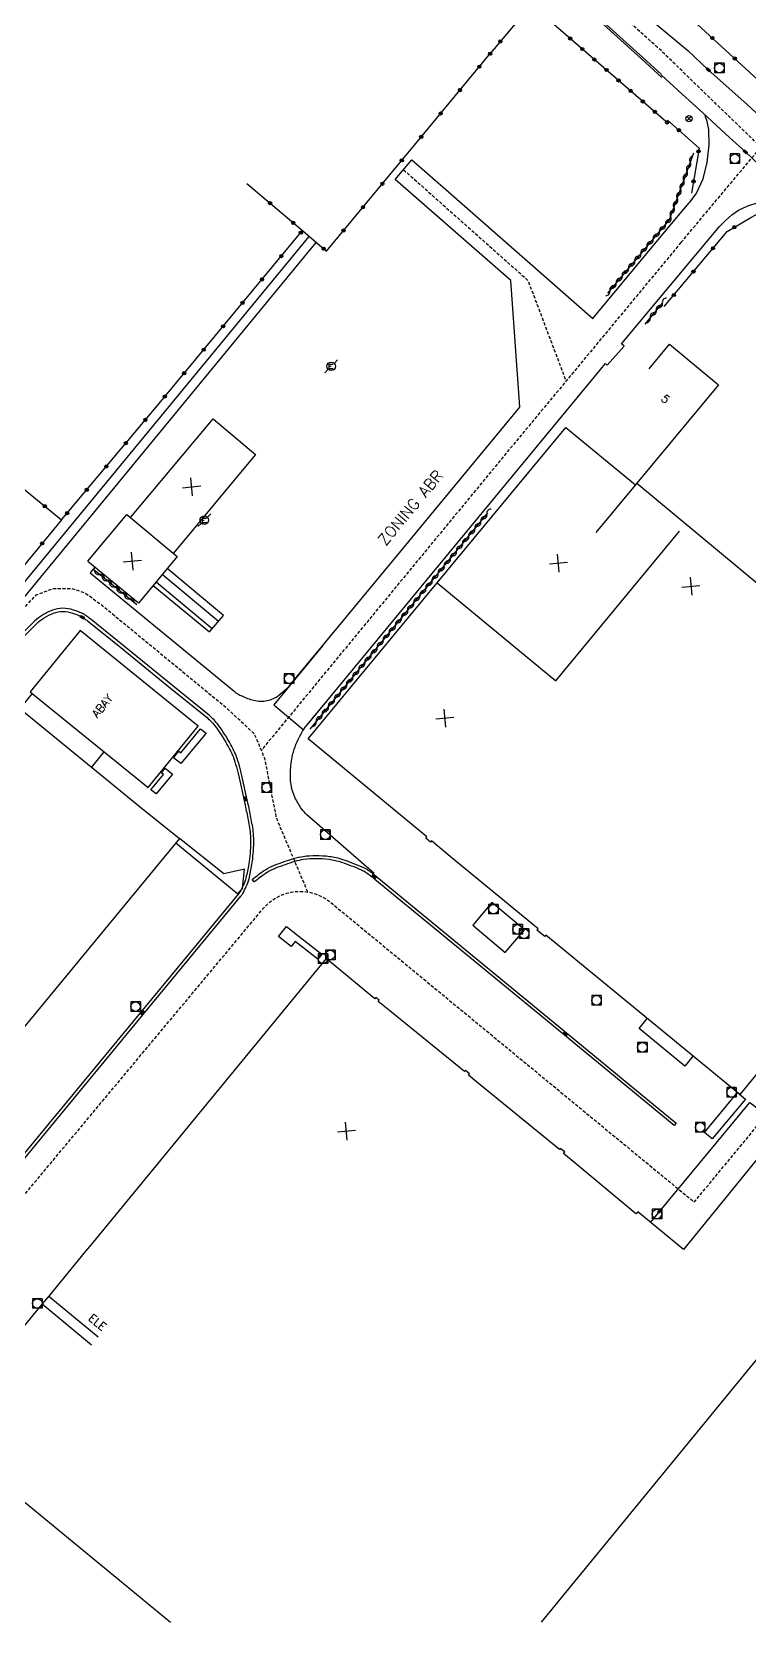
# Model space of a CAD drawing. Header units: millimetres. Extents: x 127000 to 128000, y 154000 to 154800.
# Drawn here: x 127664.6 to 127776.6, y 154000 to 154248.5 of the extents above; entities that cross this region are included whole.
import ezdxf
from ezdxf.enums import TextEntityAlignment as Align

# ---------------------------------------------------------------- set-up
doc = ezdxf.new("R2010")
doc.units = ezdxf.units.MM
doc.linetypes.add('DASHED', pattern=[0.75, 0.5, -0.25])
doc.layers.get('0').update_dxf_attribs({"linetype": 'CONTINUOUS'})
for name, color, linetype in [('W0001', 6, 'DASHED'), ('W0008', 7, 'CONTINUOUS'), ('W0100', 7, 'CONTINUOUS'), ('W0310', 3, 'CONTINUOUS'), ('W0322', 7, 'CONTINUOUS'), ('W0334', 7, 'CONTINUOUS'), ('W0400', 7, 'CONTINUOUS'), ('W0420', 7, 'CONTINUOUS'), ('W0469', 7, 'CONTINUOUS'), ('W0471', 7, 'CONTINUOUS'), ('W0700', 7, 'CONTINUOUS'), ('W0984', 7, 'CONTINUOUS'), ('W0989', 7, 'CONTINUOUS'), ('W0991', 7, 'CONTINUOUS'), ('W1102', 7, 'CONTINUOUS')]:
    doc.layers.add(name, color=color, linetype=linetype)
doc.styles.get("Standard").update_dxf_attribs({"font": 'romans.shx', "width": 0.85})

# ---------------------------------------------------------------- blocks, each defined once
blk = doc.blocks.new('t322o')
at = {"color": 0, "linetype": 'Continuous'}
for radius in [0.25, 0.15]:
    blk.add_circle((0, 0), radius, dxfattribs=at)
blk = doc.blocks.new('T471')
for p, q in [((-0.333334, 0.333334), (-0.333334, -0.333334)), ((-0.333334, 0.333334), (0.333334, 0.333334)), ((-0.333334, 0), (0, 0)), ((0.500001, 0.500001), (1.000002, 1.000002)), ((-0.500001, -0.500001), (-1.000002, -1.000002)), ((-0.333334, -0.333334), (0.333334, -0.333334))]:
    blk.add_line(p, q)
blk.add_ellipse((0, 0), major_axis=(0.471405, 0.471405), ratio=1, start_param=5.4977871438, end_param=11.780972451)
blk = doc.blocks.new('T420')
for p, q in [((0.75, 0.75), (-0.75, 0.75)), ((-0.75, 0.75), (-0.75, -0.75)), ((0.75, 0.75), (0.75, -0.75)), ((0.75, -0.75), (-0.75, -0.75))]:
    blk.add_line(p, q)
blk.add_ellipse((0, 0), major_axis=(-0.53, 0.53), ratio=1, start_param=3.926991, end_param=10.210176)
blk = doc.blocks.new('T400')
for p, q in [((-0.15, 0.3), (0.15, 0.3)), ((-0.15, -0.25), (-0.15, 0.3)), ((-0.15, 0.15), (0.15, 0.15)), ((-0.15, 0), (0.15, 0)), ((0.15, 0.3), (0.15, -0.25)), ((-0.15, -0.15), (0.15, -0.15)), ((-0.15, -0.25), (-0.15, -0.3)), ((-0.15, -0.3), (0.15, -0.3)), ((0.15, -0.3), (0.15, -0.25))]:
    blk.add_line(p, q)
blk = doc.blocks.new('t991o')
at = {"color": 0, "linetype": 'Continuous'}
for p, q in [((-1, 1), (1, -1)), ((-1, -1), (1, 1))]:
    blk.add_line(p, q, dxfattribs=at)
blk = doc.blocks.new('t310o')
at = {"color": 0, "linetype": 'Continuous'}
for centre, start, end in [((-0.5, 0.38), 216.8699, 323.1304), ((0.5, -0.37), 36.8699, 143.1303)]:
    blk.add_arc(centre, 0.625, start, end, dxfattribs=at)
blk = doc.blocks.new('T469')
at = {"color": 0, "linetype": 'Continuous', "flags": 128}
for points in [[(-0.35, 0.35), (0.35, -0.35)], [(-0.35, -0.35), (0.35, 0.35)]]:
    blk.add_lwpolyline(points, dxfattribs=at)
at = {"color": 0, "linetype": 'Continuous'}
blk.add_circle((0, 0), 0.5, dxfattribs=at)

msp = doc.modelspace()

# ---------------------------------------------------------------- linework, layer by layer
at = {"layer": 'W0001'}
msp.add_line((127765.95, 154215.56), (127778.44, 154230.46), dxfattribs=at)
at = {"layer": 'W0001', "flags": 128}
for points in [[(127762.31, 154246.05), (127747.08, 154259.54), (127735.29, 154270.28), (127716.5, 154287.43), (127689.83, 154311.68)], [(127722.64, 154226.94), (127742.06, 154209.65), (127748.01, 154193.91)], [(127765.95, 154215.56), (127738.48, 154182.41), (127700.45, 154136.24)], [(127707.7, 154114.09), (127702.84, 154125.56), (127701, 154134.92), (127699.41, 154138.72), (127695.27, 154142.6), (127675.71, 154158.73), (127672.9, 154160.82), (127670.86, 154161.48), (127667.83, 154161.43), (127665.24, 154160.44), (127654.75, 154149.61)]]:
    msp.add_lwpolyline(points, dxfattribs=at)
at = {"layer": 'W0001'}
msp.add_lwpolyline([(127868.99, 154132.26), (127865.76, 154138.83), (127862.93, 154142.93), (127854.3, 154152.59), (127822.93, 154185.47), (127802.26, 154207.44), (127762.31, 154246.05)], dxfattribs=at)
at = {"layer": 'W0001', "flags": 128}
msp.add_lwpolyline([(127620.73, 154013.31), (127639.65, 154035.61), (127641.09, 154039.96), (127700.73, 154111.49, -0.412732), (127711.26, 154112.47), (127768.02, 154065.63), (127779.26, 154079.25), (127797.64, 154093.75), (127826.03, 154127.83), (127849.83, 154156.46)], format="xyb", dxfattribs=at)
at = {"layer": 'W0008', "flags": 128}
for points in [[(127762.9, 154241.81), (127759.99, 154244.46), (127745.4, 154257.69), (127733.61, 154268.44), (127714.82, 154285.58), (127696.89, 154301.88, 0.124465), (127693.06, 154303.92, 0.077469), (127687.97, 154304.37)], [(127674.45, 154164.85), (127673.71, 154163.95), (127696.21, 154145.44, 0.065159), (127697.38, 154144.71, 0.045179), (127699.25, 154144.05, 0.111804), (127701.37, 154144, 0.118454), (127703.2, 154144.84, 0.016239), (127704.42, 154145.88, 0.03674), (127704.91, 154146.39), (127709.99, 154152.54), (127723.45, 154168.86), (127740.77, 154189.86), (127739.38, 154209.61), (127721.33, 154225.4), (127723.96, 154228.48), (127729.65, 154223.47), (127752.17, 154203.7), (127763.66, 154217.48)], [(127763.66, 154217.48), (127767.24, 154221.77, 0.009415), (127767.49, 154222.08, 0.009415)], [(127768.25, 154213.64), (127771.98, 154218.09, -0.005503), (127772.15, 154218.28, -0.005503)], [(127656.99, 154147.68), (127665.41, 154156.05, -0.057456), (127666.53, 154156.93, -0.049646), (127668.01, 154157.65, -0.087366), (127669.44, 154157.91, -0.081538), (127670.98, 154157.66, -0.022593), (127672.25, 154157.18, -0.056251), (127672.72, 154156.9, -0.001817), (127673.22, 154156.54, -0.008386), (127673.32, 154156.46), (127677.69, 154152.96), (127686.29, 154145.93), (127691.77, 154141.49, -0.056628), (127693.19, 154140.05, -0.037356), (127694.89, 154137.49, -0.016556), (127695.83, 154135.7, -0.034414), (127696.19, 154134.8, -0.00813), (127696.66, 154133.24, -0.015166), (127696.88, 154132.39), (127697.86, 154127.91, -0.006163), (127698.1, 154126.79, -0.002914), (127698.55, 154124.42, -0.048076), (127698.77, 154121.83, -0.036324), (127698.48, 154118.42, -0.024311), (127698.03, 154116.28, -0.044518), (127697.63, 154115.15, -0.016318), (127697.11, 154114.1, -0.048301), (127696.89, 154113.78), (127681.34, 154094.94), (127655.27, 154063.36)], [(127655.65, 154063.04), (127681.73, 154094.62), (127697.27, 154113.46, 0.048301), (127697.55, 154113.87, 0.016318), (127698.08, 154114.94, 0.044518), (127698.52, 154116.15, 0.024311), (127698.97, 154118.34, 0.036324), (127699.27, 154121.83, 0.048076), (127699.04, 154124.51, 0.002914), (127698.59, 154126.89, 0.006163), (127698.35, 154128.02), (127697.36, 154132.5, 0.015166), (127697.14, 154133.38, 0.00813), (127696.67, 154134.95, 0.034414), (127696.28, 154135.92, 0.016556), (127695.33, 154137.74, 0.037356), (127693.58, 154140.36, 0.056628), (127692.08, 154141.88), (127686.61, 154146.32), (127678, 154153.34), (127673.63, 154156.85, 0.008386), (127673.52, 154156.94, 0.001817), (127673.02, 154157.31, 0.056251), (127672.45, 154157.64, 0.022593), (127671.14, 154158.14, 0.081538), (127669.44, 154158.41, 0.087366), (127667.83, 154158.12, 0.049646), (127666.27, 154157.35, 0.057456), (127665.06, 154156.4), (127656.61, 154148.02)], [(127718.04, 154116.99), (127707.57, 154126.14, -0.06255), (127706.73, 154127.09, -0.037839), (127705.68, 154128.89, -0.070129), (127705.13, 154130.61, -0.055168), (127704.99, 154132.89, -0.040537), (127705.33, 154135.47, -0.053501), (127705.95, 154137.35, -0.015857), (127706.81, 154139.1, -0.049959), (127707.15, 154139.62), (127709.64, 154142.65)]]:
    msp.add_lwpolyline(points, format="xyb", dxfattribs=at)
at = {"layer": 'W0008'}
for points in [[(127761.76, 154249.96), (127767.02, 154245.56), (127770.22, 154242.54), (127776.21, 154237.16), (127781.21, 154232.55), (127785.44, 154228.55), (127789.1, 154224.95), (127793.57, 154220.59), (127798.45, 154215.61), (127805.31, 154208.31), (127812.37, 154200.79), (127814.94, 154198.02), (127820.98, 154191.71), (127830.97, 154181.04), (127842.63, 154168.64), (127846.3, 154164.68), (127853.63, 154156.96), (127860.96, 154149.2), (127864.38, 154145.51), (127870.19, 154139.3), (127873.8, 154135.3), (127875.09, 154133.48), (127876.03, 154131.8), (127876.61, 154129.88)], [(127762.91, 154241.73), (127766.16, 154238.76), (127769.35, 154235.85), (127773.6, 154231.93), (127776, 154229.73), (127779.27, 154226.68)], [(127767.49, 154222.08), (127768.34, 154223.15), (127769.41, 154225.5), (127770.05, 154228.09), (127770.34, 154230.8), (127770.29, 154233.21), (127770.05, 154234.47), (127769.71, 154235.38)], [(127772.15, 154218.28), (127772.9, 154218.99), (127773.87, 154219.89), (127774.92, 154220.61), (127776.39, 154221.3), (127777.99, 154221.84), (127779.93, 154222.13), (127782.22, 154222.16), (127784.21, 154221.85)]]:
    msp.add_lwpolyline(points, dxfattribs=at)
at = {"layer": 'W0008', "flags": 128}
for points in [[(127707.94, 154140.6), (127735.98, 154174.59), (127754.17, 154196.64), (127754.44, 154196.38), (127757.08, 154199.39), (127756.67, 154199.75), (127768.25, 154213.64)], [(127683.58, 154161.99), (127692.33, 154154.71), (127694.55, 154157.29), (127685.75, 154164.61)], [(127709.99, 154152.54), (127702.39, 154143.31), (127707, 154139.47)], [(127687.11, 154121.78), (127696.79, 154113.8), (127697.49, 154114.64), (127697.81, 154117.64), (127694.58, 154116.9), (127687.68, 154122.47)], [(127767.82, 154088.44), (127766.53, 154086.87), (127759.42, 154092.75), (127760.69, 154094.3)], [(127761.21, 154062.46), (127776.69, 154081.21), (127781.83, 154077.3)]]:
    msp.add_lwpolyline(points, dxfattribs=at)
for points in [[(127690.97, 154139.58), (127691.83, 154138.92), (127687.89, 154134.14), (127686.74, 154135.06), (127687.55, 154136.1), (127687.87, 154135.85)], [(127685.15, 154132.47), (127684.86, 154132.73), (127685.44, 154133.42), (127686.57, 154132.5), (127684.02, 154129.4), (127683.17, 154130.07)], [(127741.52, 154108.18), (127736.44, 154112.45), (127733.45, 154108.9), (127738.53, 154104.63)], [(127706.35, 154107.15), (127709.9, 154104.37), (127709.25, 154103.58), (127705.71, 154106.34), (127705.11, 154105.57), (127703.14, 154107.14), (127704.37, 154108.7)], [(127776, 154081.72), (127770.84, 154075.5), (127769.61, 154076.53), (127774.77, 154082.74)]]:
    msp.add_lwpolyline(points, close=True, dxfattribs=at)
msp.add_lwpolyline([(127764.9, 154077.61), (127746.56, 154092.69), (127718.16, 154116.06, 0.023582), (127716.81, 154117.09, 0.04417), (127716.07, 154117.51, 0.027855), (127712.98, 154118.7, 0.044552), (127711.01, 154119.16, 0.034083), (127708.96, 154119.29, 0.036536), (127707.05, 154119.15, 0.037337), (127705.67, 154118.84, 0.017273), (127702.67, 154117.81, 0.052532), (127701.34, 154117.14, 0.032623), (127699.35, 154115.65), (127699.03, 154116.03, -0.032623), (127701.07, 154117.56, -0.052532), (127702.49, 154118.28, -0.017273), (127705.53, 154119.32, -0.037337), (127706.98, 154119.65, -0.036536), (127708.96, 154119.79, -0.034083), (127711.07, 154119.65, -0.044552), (127713.13, 154119.18, -0.027855), (127716.28, 154117.96, -0.04417), (127717.09, 154117.5, -0.023557), (127718.48, 154116.45), (127746.88, 154093.08), (127765.22, 154077.99)], format="xyb", close=True, dxfattribs=at)
at = {"layer": 'W0100'}
msp.add_lwpolyline([(127760.98, 154195.82), (127764.17, 154199.67), (127771.8, 154193.35), (127759.07, 154177.96), (127784.86, 154156.51), (127815.86, 154131.48), (127812.72, 154127.59)], dxfattribs=at)
at = {"layer": 'W0100', "flags": 128}
for points in [[(127680.04, 154172.58), (127692.91, 154188.01), (127699.56, 154182.44), (127686.71, 154167.02)], [(127673.37, 154165.76), (127679.46, 154173.07), (127687.33, 154166.5), (127681.25, 154159.19), (127673.37, 154165.75)], [(127812.51, 154127.78), (127792.39, 154103.49), (127775.13, 154082.43), (127747.2, 154105.4), (127744.86, 154107.32), (127744.69, 154107.12), (127743.47, 154108.14), (127743.64, 154108.35), (127729.94, 154119.65), (127729.94, 154119.65), (127727, 154122.08), (127726.83, 154121.88), (127726.12, 154122.51), (127726.3, 154122.73), (127707.78, 154138.03), (127727.87, 154162.38), (127746.41, 154147.07), (127765.73, 154170.47)], [(127664.68, 154145.1), (127682.76, 154130.4), (127690.58, 154140.02), (127672.16, 154154.96), (127664.36, 154145.36), (127664.68, 154145.1), (127662.77, 154142.75), (127681.34, 154127.56), (127687.68, 154122.47), (127658.86, 154087.52)], [(127675.86, 154136.01), (127673.89, 154133.55)], [(127781.83, 154077.3), (127766.35, 154058.22), (127759.19, 154064.13), (127758.93, 154063.82), (127758.81, 154063.93), (127749.77, 154071.45), (127747.61, 154073.24), (127747.8, 154073.48), (127747.11, 154074.01), (127746.98, 154073.84), (127734.04, 154084.44), (127732.78, 154085.46), (127732.95, 154085.66), (127732.31, 154086.19), (127732.16, 154086.02), (127720.48, 154095.53), (127718.67, 154097), (127718.82, 154097.18), (127718.3, 154097.59), (127718.14, 154097.39), (127710.59, 154103.71), (127673.91, 154059.04), (127673.01, 154057.96), (127667.26, 154050.96), (127666.24, 154049.72), (127649.97, 154029.89), (127686.28, 154000)], [(127744.2, 154000), (127812.78, 154083.74)]]:
    msp.add_lwpolyline(points, dxfattribs=at)
at = {"layer": 'W0310', "flags": 128}
for points in [[(127767.9, 154229.53), (127764.13, 154219.11), (127754.5, 154207.64)], [(127763.03, 154206.09), (127760.3, 154202.82)], [(127708.05, 154139.55), (127735.81, 154173.31)], [(127681, 154158.94), (127674.32, 154164.41)]]:
    msp.add_lwpolyline(points, dxfattribs=at)
at = {"layer": 'W0322'}
for points in [[(127763.6, 154234.47), (127742.57, 154252.72), (127735.94, 154244.82)], [(127796.83, 154223.14), (127789.15, 154230.52), (127781.75, 154237.51), (127767.29, 154250.78)], [(127763.85, 154234.69), (127768.79, 154230.32), (127767.61, 154223.29)], [(127763.31, 154205.54), (127773.15, 154217.29), (127776.85, 154219.46), (127779.11, 154220.68), (127791.6, 154207.92), (127791.42, 154207.32), (127793.27, 154205.4)]]:
    msp.add_lwpolyline(points, dxfattribs=at)
at = {"layer": 'W0322', "flags": 128}
for points in [[(127605.34, 154219.45), (127617.02, 154208.49), (127621.3, 154212.21), (127664.36, 154176.23), (127669.25, 154172.23), (127684.23, 154190.11), (127706.86, 154217.42), (127710.62, 154214.22), (127724.56, 154231.04), (127735.94, 154244.82)], [(127698.19, 154224.79), (127706.86, 154217.42)], [(127669.25, 154172.23), (127652.33, 154151.7)]]:
    msp.add_lwpolyline(points, dxfattribs=at)
at = {"layer": 'W0334', "flags": 128}
msp.add_lwpolyline([(127762.96, 154241.35), (127759.79, 154244.24), (127745.2, 154257.47), (127733.41, 154268.21), (127714.62, 154285.36), (127696.69, 154301.66, 0.124465), (127692.99, 154303.63, 0.083089), (127687.63, 154304.04)], format="xyb", dxfattribs=at)
at = {"layer": 'W0700', "flags": 128}
for points in [[(127653.65, 154150.55), (127660.32, 154158.62), (127707.9, 154216.5)], [(127654.75, 154149.61), (127661.44, 154157.7), (127709.01, 154215.59)], [(127692.77, 154155.22), (127684.01, 154162.51)], [(127693.76, 154156.36), (127684.97, 154163.67)]]:
    msp.add_lwpolyline(points, dxfattribs=at)
at = {"layer": 'W1102'}
msp.add_line((127759.07, 154177.96), (127752.68, 154170.28), dxfattribs=at)
at = {"layer": 'W1102', "flags": 128}
for points in [[(127727.87, 154162.38), (127747.98, 154186.67), (127758.84, 154177.69)], [(127667.26, 154050.96), (127674.96, 154044.58)], [(127666.24, 154049.72), (127673.94, 154043.34)]]:
    msp.add_lwpolyline(points, dxfattribs=at)

# ---------------------------------------------------------------- block references
at = {"layer": 'W0310'}
for p, rotation in [((127766.88, 154226.71), 250.1045447391692), ((127767.39, 154228.12), 250.1045447391692), ((127765.86, 154223.88), 250.1045447391692), ((127766.37, 154225.3), 250.1045447391692), ((127764.84, 154221.06), 250.1045447391692), ((127765.35, 154222.47), 250.1045447391692), ((127763.54, 154218.4), 230.0063036780647), ((127764.33, 154219.65), 250.1045447391692), ((127761.61, 154216.11), 230.0063036780647), ((127762.57, 154217.25), 230.0063036780647), ((127759.68, 154213.81), 230.0063036780647), ((127760.64, 154214.96), 230.0063036780647), ((127757.75, 154211.51), 230.0063036780647), ((127758.72, 154212.66), 230.0063036780647), ((127755.82, 154209.21), 230.0063036780647), ((127756.79, 154210.36), 230.0063036780647), ((127754.86, 154208.06), 230.0063036780647), ((127763.05, 154206.11), 230.0779109225664), ((127761.13, 154203.81), 230.0779109225664), ((127762.09, 154204.96), 230.0779109225664), ((127734.72, 154171.99), 50.58298851350099), ((127735.67, 154173.15), 50.58298851350099), ((127732.82, 154169.68), 50.58298851350099), ((127733.77, 154170.84), 50.58298851350099), ((127729.96, 154166.2), 50.58298851350099), ((127730.91, 154167.36), 50.58298851350099), ((127731.86, 154168.52), 50.58298851350099), ((127728.05, 154163.88), 50.58298851350099), ((127729.01, 154165.04), 50.58298851350099), ((127675.2, 154163.69), 140.657114365846), ((127676.36, 154162.74), 140.657114365846), ((127677.52, 154161.79), 140.657114365846), ((127726.15, 154161.56), 50.58298851350099), ((127727.1, 154162.72), 50.58298851350099), ((127678.68, 154160.84), 140.657114365846), ((127679.84, 154159.89), 140.657114365846), ((127724.24, 154159.25), 50.58298851350099), ((127725.2, 154160.41), 50.58298851350099), ((127722.34, 154156.93), 50.58298851350099), ((127723.29, 154158.09), 50.58298851350099), ((127720.43, 154154.61), 50.58298851350099), ((127721.39, 154155.77), 50.58298851350099), ((127718.53, 154152.29), 50.58298851350099), ((127719.48, 154153.45), 50.58298851350099), ((127715.67, 154148.82), 50.58298851350099), ((127716.62, 154149.98), 50.58298851350099), ((127717.58, 154151.14), 50.58298851350099), ((127713.77, 154146.5), 50.58298851350099), ((127714.72, 154147.66), 50.58298851350099), ((127711.86, 154144.18), 50.58298851350099), ((127712.81, 154145.34), 50.58298851350099), ((127709.96, 154141.86), 50.58298851350099), ((127710.91, 154143.02), 50.58298851350099), ((127709, 154140.71), 50.58298851350099)]:
    msp.add_blockref('t310o', p, dxfattribs=dict(at, rotation=rotation))
at = {"layer": 'W0322'}
for p, rotation in [((127737.75, 154246.98), 230.003480176133), ((127748.66, 154247.44), 139.044603967466), ((127770.85, 154247.52), 137.4470873063501), ((127736.15, 154245.06), 230.003480176133), ((127750.55, 154245.8), 139.044603967466), ((127752.43, 154244.16), 139.044603967466), ((127774.35, 154244.31), 137.4470873063501), ((127734.48, 154243.04), 50.44168762503169), ((127754.32, 154242.52), 139.044603967466), ((127731.45, 154239.38), 50.44168762503169), ((127756.21, 154240.89), 139.044603967466), ((127758.1, 154239.25), 139.044603967466), ((127759.99, 154237.61), 139.044603967466), ((127728.43, 154235.72), 50.44168762503169), ((127761.87, 154235.97), 139.044603967466), ((127763.76, 154234.33), 139.044603967466), ((127725.4, 154232.06), 50.44168762503169), ((127765.63, 154233.11), 318.5728745176238), ((127768.7, 154229.8), 260.4809636472293), ((127722.37, 154228.4), 50.33322663887126), ((127719.34, 154224.74), 50.33322663887126), ((127767.92, 154225.11), 260.4809636472293), ((127701.81, 154221.71), 319.6356688025788), ((127716.31, 154221.09), 50.33322663887126), ((127705.43, 154218.63), 319.6356688025788), ((127706.6, 154217.1), 50.34770422230228), ((127713.27, 154217.43), 50.33322663887126), ((127774.27, 154217.95), 30.3969603501107), ((127710.17, 154214.6), 319.6356688021576), ((127770.94, 154214.65), 50.04996270504054), ((127703.57, 154213.44), 50.34770422230228), ((127700.54, 154209.79), 50.34770422230228), ((127767.89, 154211.01), 50.04996270504054), ((127764.84, 154207.36), 50.04996270504054), ((127697.51, 154206.13), 50.34770422230228), ((127694.48, 154202.47), 50.34770422230228), ((127691.45, 154198.82), 50.34770422230228), ((127688.41, 154195.16), 50.34770422230228), ((127685.38, 154191.5), 50.34770422230228), ((127682.34, 154187.85), 50.04105217321381), ((127679.29, 154184.21), 50.04105217321381), ((127676.24, 154180.57), 50.04105217321381), ((127673.19, 154176.93), 50.04105217321381), ((127666.64, 154174.36), 320.708985162055), ((127670.14, 154173.29), 50.04105217321381), ((127666.23, 154168.56), 230.506755810123)]:
    msp.add_blockref('t322o', p, dxfattribs=dict(at, rotation=rotation))
at = {"layer": 'W0400'}
for p, rotation in [((127770.22, 154242.54), 46.71875589389778), ((127776, 154229.73), 47.59136567931269), ((127672.51, 154157.03), 59.76269552625673), ((127697.94, 154128.68), 12.12349910277571), ((127718.04, 154116.44), 49.74563592771111), ((127681.9, 154095.23), 320.2719893530588), ((127747.87, 154091.94), 230.9011470901033), ((127762.58, 154064.21), 135.1295064000289)]:
    msp.add_blockref('T400', p, dxfattribs=dict(at, rotation=rotation))
at = {"layer": 'W0420'}
for p in [(127771.94, 154242.81), (127774.36, 154228.65), (127704.78, 154147.42), (127701.27, 154130.4), (127710.44, 154123.05), (127736.68, 154111.4), (127740.46, 154108.24), (127741.45, 154107.58), (127711.2, 154104.26), (127710.07, 154103.67), (127752.76, 154097.15), (127680.81, 154096.19), (127759.93, 154089.81), (127773.84, 154082.79), (127768.95, 154077.31), (127762.19, 154063.76), (127665.48, 154049.79)]:
    msp.add_blockref('T420', p, dxfattribs=at)
at = {"layer": 'W0469'}
msp.add_blockref('T469', (127767.2, 154234.91), dxfattribs=at)
at = {"layer": 'W0471'}
for p in [(127711.34, 154196.22), (127691.54, 154172.17)]:
    msp.add_blockref('T471', p, dxfattribs=at)
at = {"layer": 'W0991'}
for p, rotation in [((127689.57, 154177.39), 50.37615228558179), ((127680.31, 154165.79), 50.37615228558179), ((127746.82, 154165.48), 50.37615228558179), ((127767.49, 154161.86), 320.2390087862827), ((127729.11, 154141.25), 50.37615228558179), ((127713.73, 154076.74), 50.37615228558179)]:
    msp.add_blockref('t991o', p, dxfattribs=dict(at, rotation=rotation))

# ---------------------------------------------------------------- texts
at = {"layer": 'W0984'}
for s, rotation, p in [('ABAY', 50.9175, (127675.62, 154143.18)), ('ELE', 320.3598, (127674.87, 154046.85))]:
    msp.add_text(s, height=1.25, rotation=rotation, dxfattribs=at).set_placement(p, align=Align.MIDDLE)
at = {"layer": 'W0989'}
msp.add_text('ZONING ABR', height=1.75, rotation=50.3415, dxfattribs=at).set_placement((127723.73, 154174.14), align=Align.MIDDLE)
at = {"layer": 'W0991'}
msp.add_text('5', height=1.25, rotation=317.6986, dxfattribs=at).set_placement((127763.52, 154191.12), align=Align.MIDDLE)

doc.saveas('drawing.dxf')
